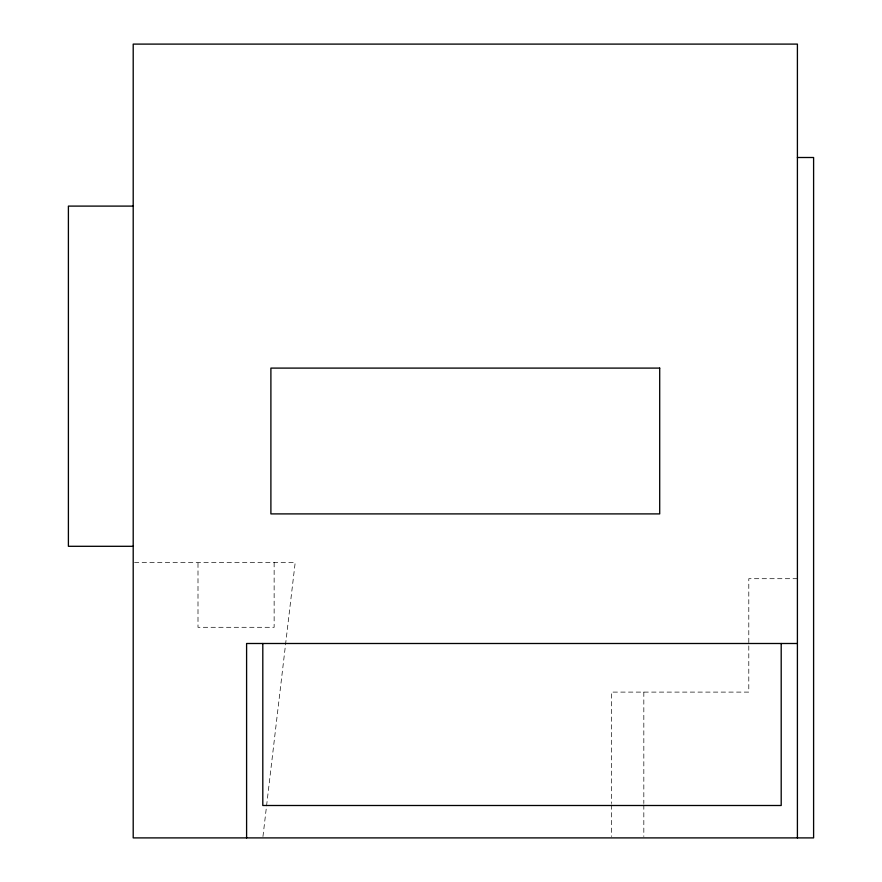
<?xml version="1.0" encoding="UTF-8"?>
<svg xmlns="http://www.w3.org/2000/svg" width="882" height="882" viewBox="0 0 882 882"><rect width="100%" height="100%" fill="white"/><g stroke="black" fill="none" stroke-linecap="round" stroke-linejoin="round"><path stroke-width="0.66" stroke-dasharray="4.41 3.31" d="M262.957 836.533L295.194 562.495L134.571 562.495M797.405 578.702L748.796 578.702L748.796 692.105L611.424 692.105L611.424 803.513M643.827 692.105L643.827 803.513M643.827 804.891L643.827 836.522M611.424 804.891L611.424 836.522M274.137 562.495L274.137 627.3L197.998 627.3L197.998 562.495"/><path stroke-width="1.32" d="M797.405 157.503L813.601 157.503L813.601 837.9L133.204 837.9L133.204 44.1L797.405 44.1L797.405 837.9M133.204 206.101L68.399 206.101L68.399 546.3L133.204 546.3M797.405 643.496L246.596 643.496L246.596 837.9M781.198 643.496L781.198 805.498L262.803 805.498L262.803 643.496M659.703 368.103L270.895 368.103L270.895 513.897L659.703 513.897L659.703 368.103"/></g></svg>
